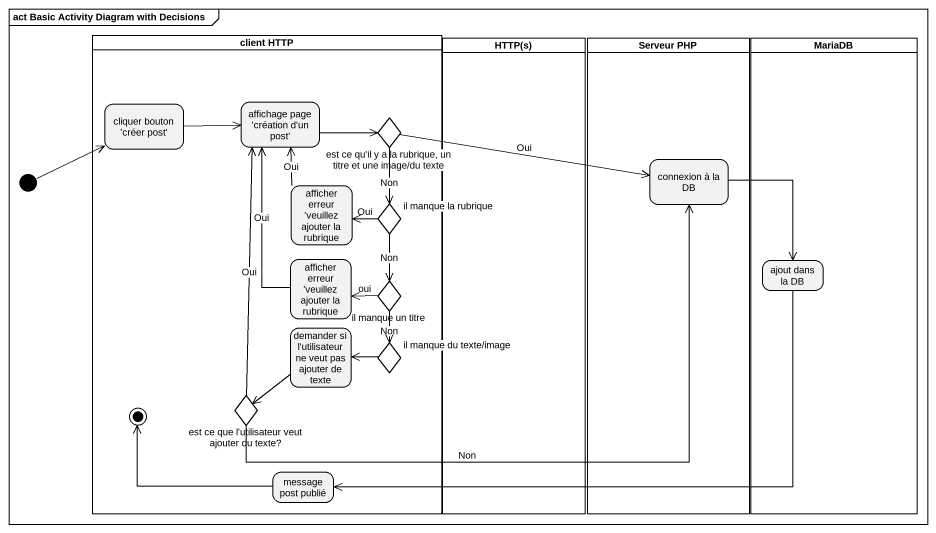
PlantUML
@startuml
mainframe act Basic Activity Diagram with Decisions
hide empty description
state "client HTTP" as client_HTTP <<partition>> {
  state "cliquer bouton 'créer post'" as cliquer_bouton_créer_post
  state "affichage page 'création d'un post'" as affichage_page_création_d
  state "est ce qu'il y a la rubrique, un titre et une image/du texte" as est_ce_qu_il_y_a_la <<choice>>
  state "afficher erreur 'veuillez ajouter la rubrique" as afficher_erreur_veuillez
  state "il manque la rubrique" as il_manque_la_rubrique <<choice>>
  state "afficher erreur 'veuillez ajouter la rubrique" as afficher_erreur_veuillez_2
  state "il manque un titre" as il_manque_un_titre <<choice>>
  state "demander si l'utilisateur ne veut pas ajouter de texte" as demander_si_l_utilisateur
  state "il manque du texte/image" as il_manque_du_texte_image <<choice>>
  state "est ce que l'utilisateur veut ajouter du texte?" as est_ce_que_l_utilisateur <<choice>>
  state "message post publié" as message_post_publié
  message_post_publié -left-> [*]
}
state "HTTP(s)" as HTTP_s <<partition>>
state "Serveur PHP" as Serveur_PHP <<partition>> {
  state "connexion à la DB" as connexion_à_la_DB
}
state MariaDB <<partition>> {
  state "ajout dans la DB" as ajout_dans_la_DB
}
state initial1 <<start>>
cliquer_bouton_créer_post -right-> affichage_page_création_d
affichage_page_création_d -right-> est_ce_qu_il_y_a_la
est_ce_qu_il_y_a_la -right-> connexion_à_la_DB : Oui
est_ce_qu_il_y_a_la --> il_manque_la_rubrique : Non
initial1 -right-> cliquer_bouton_créer_post
afficher_erreur_veuillez -up-> affichage_page_création_d : Oui
connexion_à_la_DB --> ajout_dans_la_DB
il_manque_la_rubrique -left-> afficher_erreur_veuillez : Oui
il_manque_la_rubrique --> il_manque_un_titre : Non
afficher_erreur_veuillez_2 -up-> affichage_page_création_d : Oui
ajout_dans_la_DB -left-> message_post_publié
il_manque_un_titre -left-> afficher_erreur_veuillez_2 : oui
il_manque_un_titre --> il_manque_du_texte_image : Non
demander_si_l_utilisateur --> est_ce_que_l_utilisateur
il_manque_du_texte_image -left-> demander_si_l_utilisateur
est_ce_que_l_utilisateur -up-> affichage_page_création_d : Oui
est_ce_que_l_utilisateur -right-> connexion_à_la_DB : Non
@enduml
